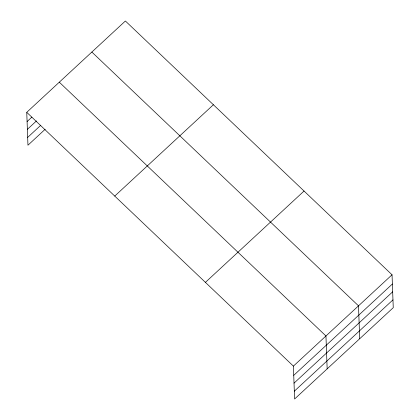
<?xml version="1.0" encoding="UTF-8"?>
<svg xmlns="http://www.w3.org/2000/svg" width="420" height="420" viewBox="0 0 420 420"><rect width="100%" height="100%" fill="white"/><g stroke="black" fill="none" stroke-linecap="round" stroke-linejoin="round"><path stroke-width="0.63" d="M26.749 112.324L125.391 21L392.044 274.79L393.251 307.676L294.609 399L293.401 366.114L26.749 112.324L27.956 145.21L45.192 129.255M27.09 121.548L31.878 117.117M27.373 129.355L36.472 120.934M27.673 137.403L40.598 125.433M114.744 196.077L213.386 104.753M205.406 282.366L304.048 191.037M293.401 366.114L392.044 274.79M293.738 375.338L392.38 284.014M294.026 383.145L392.669 291.821M294.32 391.193L392.963 299.864M91.854 52.049L358.507 305.839L359.709 338.725M59.304 82.189L325.952 335.979L327.159 368.865"/></g></svg>
